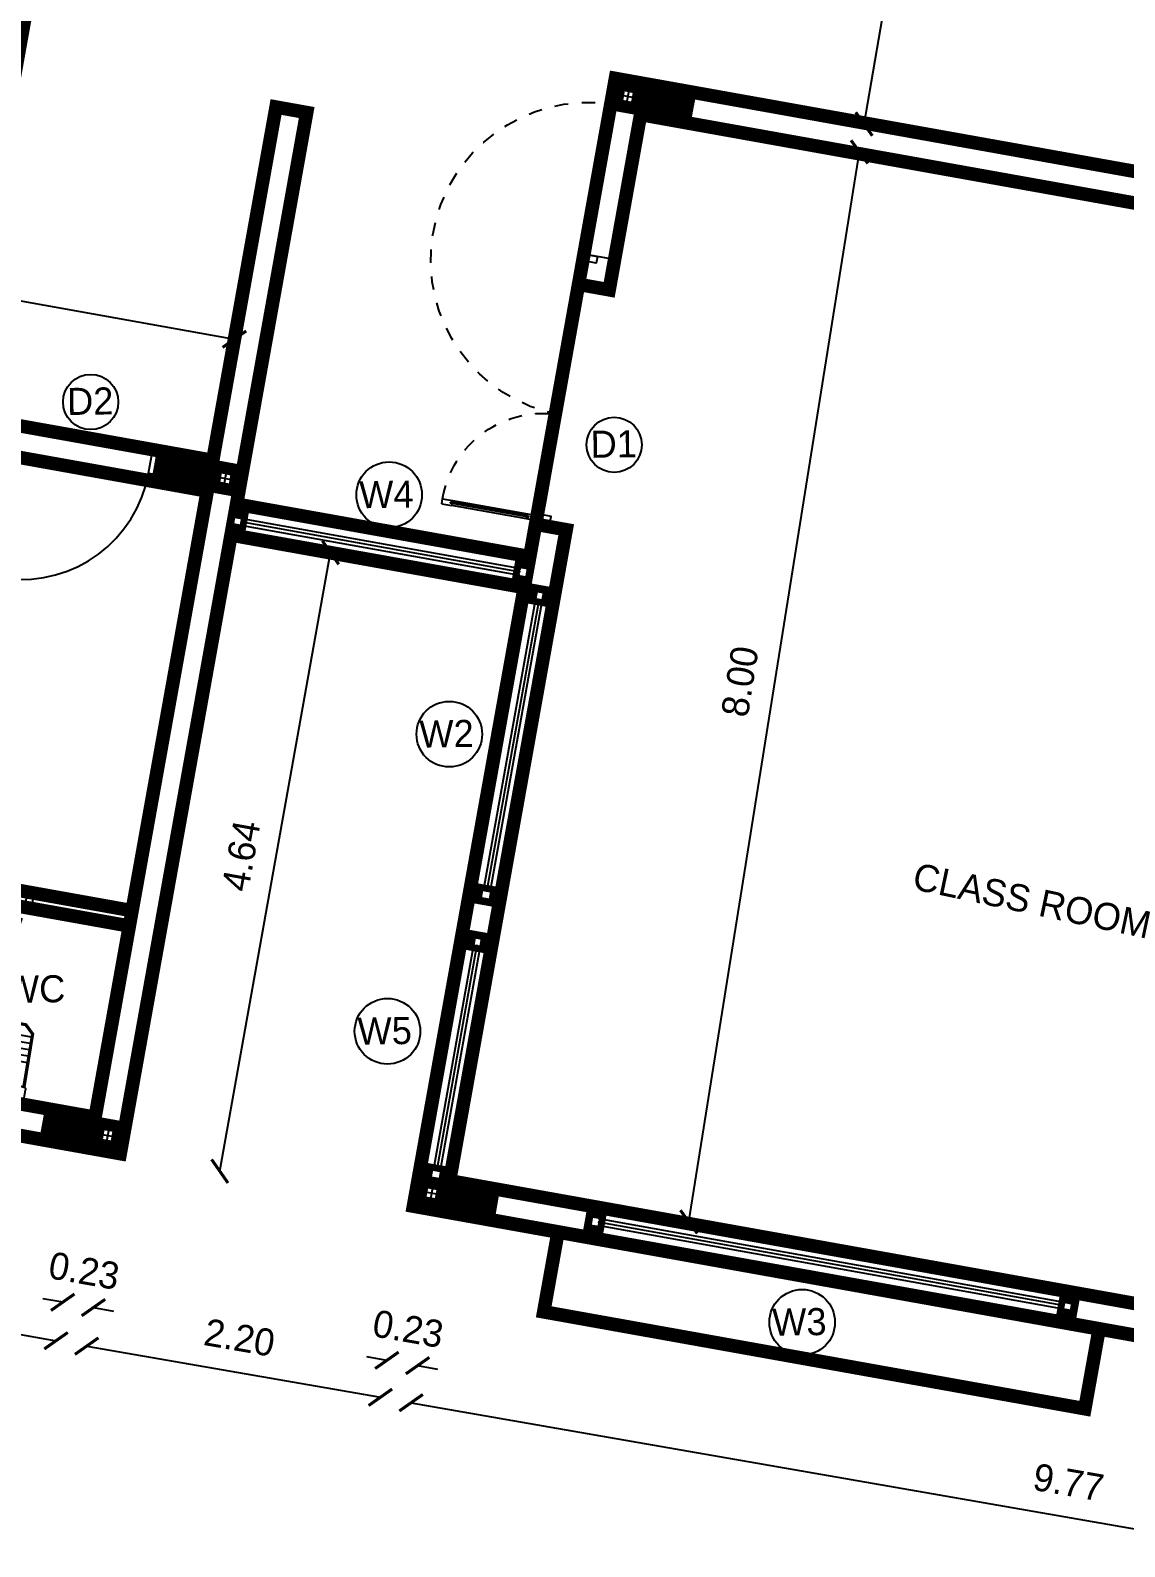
# Model space of a CAD drawing. Header units: metres. Extents: x 6101839 to 6102590, y -6659932 to -6659648.
# Drawn here: x 6102206.79 to 6102214.87, y -6659681.84 to -6659670.64 of the extents above; entities that cross this region are included whole.
import ezdxf

# ---------------------------------------------------------------- set-up
doc = ezdxf.new("R2010")
doc.units = ezdxf.units.M
doc.header["$LTSCALE"] = 500
doc.header["$MEASUREMENT"] = 0
doc.linetypes.add('DASHED2', pattern=[0.375, 0.25, -0.125])
doc.linetypes.add('HIDDEN', pattern=[0.375, 0.25, -0.125])
doc.layers.get('0').update_dxf_attribs({"linetype": 'CONTINUOUS'})
doc.layers.get('Defpoints').update_dxf_attribs({"linetype": 'CONTINUOUS'})
for name, color, linetype in [('above', 250, 'DASHED2'), ('Bldg', 44, 'CONTINUOUS'), ('BLK_1_FLR_1_BLT_UP_AREA', 26, 'CONTINUOUS'), ('BLK_1_FLR_1_CARPET_AREA', 25, 'CONTINUOUS'), ('BLK_1_FLR_1_CHAJJA', 6, 'CONTINUOUS'), ('BLK_1_FLR_1_URINAL', 235, 'CONTINUOUS'), ('BLK_1_FLR_1_WATER_CLOSET', 213, 'CONTINUOUS'), ('BLK_1_LVL_1_BLDG_FOOT_PRINT', 1, 'CONTINUOUS'), ('COL', 2, 'CONTINUOUS'), ('DOORTEXT', 13, 'CONTINUOUS'), ('ED', 30, 'CONTINUOUS'), ('FURN', 156, 'CONTINUOUS'), ('FURN1', 252, 'CONTINUOUS'), ('FURNITURE', 252, 'CONTINUOUS'), ('FURNITURES', 252, 'CONTINUOUS'), ('HATCH', 15, 'CONTINUOUS'), ('norms', 4, 'CONTINUOUS'), ('TEXT', 4, 'CONTINUOUS'), ('TOILET', 8, 'CONTINUOUS'), ('W-SCH', 205, 'CONTINUOUS'), ('wall', 125, 'CONTINUOUS'), ('WALL TILE', 251, 'CONTINUOUS'), ('wall1', 125, 'CONTINUOUS'), ('WINDOWS', 252, 'CONTINUOUS')]:
    doc.layers.add(name, color=color, linetype=linetype)
doc.styles.add('RM', font='GOTHIC.TTF')
doc.styles.add('S2', font='GOTHIC.TTF')
doc.styles.add('USA TEXT', font='GOTHIC.TTF')
doc.dimstyles.new('1-100-ED', dxfattribs={"dimtxt": 0.2, "dimasz": 0.15, "dimexe": 0.18, "dimexo": 0.0625, "dimgap": 0.15, "dimtad": 1, "dimzin": 0, "dimdsep": 46, "dimtxsty": 'USA TEXT', "dimblk": 'ARCHTICK', "dimcen": 0.1, "dimse1": 1, "dimse2": 1, "dimclrd": 256, "dimclrt": 256, "dimadec": 0, "dimazin": 0, "dimtfac": 1, "dimtofl": 0, "dimtmove": 0, "dimatfit": 3, "dimldrblk": 'ARCHTICK', "dimfxl": 0.18, "dimtolj": 1, "dimtzin": 0, "dimarcsym": 0})

# ---------------------------------------------------------------- blocks, each defined once
blk = doc.blocks.new('NEWCOL')
at = {"layer": 'HATCH'}
h = blk.add_hatch(dxfattribs=at)
h.set_pattern_fill('ANSI31', color=256, scale=3, angle=270, style=0)
h.set_pattern_definition([(315, (-629970.926, -258732.088), (6.73519209, 6.73519209), [])])
h.paths.add_polyline_path([(0, 115), (-115, 115), (-115, 0), (-37.5, 0), (-37.5, 37.5), (0, 37.5)])
h.paths.add_polyline_path([(115, 115), (0, 115), (0, 37.5), (37.5, 37.5), (37.5, 0), (115, 0)])
h.paths.add_polyline_path([(115, 0), (37.5, 0), (37.5, -37.5), (0, -37.5), (0, -485), (115, -485)])
h.paths.add_polyline_path([(0, -37.5), (-37.5, -37.5), (-37.5, 0), (-115, 0), (-115, -485), (0, -485)])
at = {"layer": 'COL'}
for p, q in [((0, -485), (0, 115)), ((-115, 0), (115, 0))]:
    blk.add_line(p, q, dxfattribs=at)
for points in [[(-115, -485), (115, -485), (115, 115), (-115, 115)], [(-37.5, -37.5), (37.5, -37.5), (37.5, 37.5), (-37.5, 37.5)]]:
    blk.add_lwpolyline(points, close=True, dxfattribs=at)
blk = doc.blocks.new('PIO-DOOR 750')
at = {"layer": 'FURN1'}
for p, q in [((-110, -50), (-110, 0)), ((0, -50), (-110, -50)), ((0, -50), (0, 0)), ((0, -663), (0, -750)), ((649, -663), (0, -663)), ((649, -663), (649, -700)), ((-110, -700), (-110, -750)), ((0, -700), (-110, -700)), ((649, -700), (0, -700))]:
    blk.add_line(p, q, dxfattribs=at)
at = {"layer": 'FURN1', "linetype": 'HIDDEN', "ltscale": 0.5}
blk.add_arc((0, -700), 650, 3.3033, 90.0041, dxfattribs=at)
blk = doc.blocks.new('_ArchTick')
at = {"color": 0, "linetype": 'ByBlock', "const_width": 0.15}
blk.add_lwpolyline([(-0.5, -0.5), (0.5, 0.5)], dxfattribs=at)
blk = doc.blocks.new('*D935')
at = {"layer": 'Defpoints', "color": 0, "transparency": 16777216}
for p in [(6102205.813, -6659678.39), (6102207.271, -6659678.67), (6102206.983, -6659680.32)]:
    blk.add_point(p, dxfattribs=at)
at = {"layer": 'ED', "lineweight": -2, "transparency": 16777216}
blk.add_line((6102205.52, -6659680.065), (6102206.983, -6659680.32), dxfattribs=at)
at = {"layer": 'ED', "lineweight": -2, "transparency": 16777216, "xscale": 0.15, "yscale": 0.15, "zscale": 0.15}
for p, rotation in [((6102205.52, -6659680.065), 170.0945493712898), ((6102206.983, -6659680.32), 350.0945493712898)]:
    blk.add_blockref('_ArchTick', p, dxfattribs=dict(at, rotation=rotation))
at = {"layer": 'ED', "transparency": 16777216, "insert": (6102206.295, -6659679.941), "char_height": 0.2, "attachment_point": 5, "rotation": 350.0945, "style": 'USA TEXT'}
blk.add_mtext('\\A1;1.48', dxfattribs=at)
blk = doc.blocks.new('*D936')
at = {"layer": 'Defpoints', "color": 0, "transparency": 16777216}
for p in [(6102207.271, -6659678.67), (6102207.498, -6659678.71), (6102207.259, -6659680.075)]:
    blk.add_point(p, dxfattribs=at)
at = {"layer": 'ED', "lineweight": -2, "transparency": 16777216}
for p, q in [((6102207.032, -6659680.036), (6102206.885, -6659680.01)), ((6102207.259, -6659680.075), (6102207.407, -6659680.101))]:
    blk.add_line(p, q, dxfattribs=at)
at = {"layer": 'ED', "lineweight": -2, "transparency": 16777216, "xscale": 0.15, "yscale": 0.15, "zscale": 0.15}
for p, rotation in [((6102207.032, -6659680.036), 350.0945493712898), ((6102207.259, -6659680.075), 170.0945493712898)]:
    blk.add_blockref('_ArchTick', p, dxfattribs=dict(at, rotation=rotation))
at = {"layer": 'ED', "transparency": 16777216, "insert": (6102207.19, -6659679.804), "char_height": 0.2, "attachment_point": 5, "rotation": 350.0945, "style": 'USA TEXT'}
blk.add_mtext('\\A1;0.23', dxfattribs=at)
blk = doc.blocks.new('*D937')
at = {"layer": 'Defpoints', "color": 0, "transparency": 16777216}
for p in [(6102207.498, -6659678.71), (6102209.738, -6659678.679), (6102209.378, -6659680.738)]:
    blk.add_point(p, dxfattribs=at)
at = {"layer": 'ED', "lineweight": -2, "transparency": 16777216}
blk.add_line((6102207.209, -6659680.36), (6102209.378, -6659680.738), dxfattribs=at)
at = {"layer": 'ED', "lineweight": -2, "transparency": 16777216, "xscale": 0.15, "yscale": 0.15, "zscale": 0.15}
for p, rotation in [((6102207.209, -6659680.36), 170.0945493712898), ((6102209.378, -6659680.738), 350.0945493712898)]:
    blk.add_blockref('_ArchTick', p, dxfattribs=dict(at, rotation=rotation))
at = {"layer": 'ED', "transparency": 16777216, "insert": (6102208.338, -6659680.298), "char_height": 0.2, "attachment_point": 5, "rotation": 350.0945, "style": 'USA TEXT'}
blk.add_mtext('\\A1;2.20', dxfattribs=at)
blk = doc.blocks.new('*D938')
at = {"layer": 'Defpoints', "color": 0, "transparency": 16777216}
for p in [(6102209.738, -6659678.679), (6102209.969, -6659678.695), (6102209.653, -6659680.504)]:
    blk.add_point(p, dxfattribs=at)
at = {"layer": 'ED', "lineweight": -2, "transparency": 16777216}
for p, q in [((6102209.426, -6659680.465), (6102209.278, -6659680.439)), ((6102209.653, -6659680.504), (6102209.8, -6659680.53))]:
    blk.add_line(p, q, dxfattribs=at)
at = {"layer": 'ED', "lineweight": -2, "transparency": 16777216, "xscale": 0.15, "yscale": 0.15, "zscale": 0.15}
for p, rotation in [((6102209.426, -6659680.465), 350.0945493712898), ((6102209.653, -6659680.504), 170.0945493712898)]:
    blk.add_blockref('_ArchTick', p, dxfattribs=dict(at, rotation=rotation))
at = {"layer": 'ED', "transparency": 16777216, "insert": (6102209.583, -6659680.233), "char_height": 0.2, "attachment_point": 5, "rotation": 350.0945, "style": 'USA TEXT'}
blk.add_mtext('\\A1;0.23', dxfattribs=at)
blk = doc.blocks.new('*D939')
at = {"layer": 'Defpoints', "color": 0, "transparency": 16777216}
for p in [(6102209.969, -6659678.695), (6102219.506, -6659680.861), (6102219.227, -6659682.458)]:
    blk.add_point(p, dxfattribs=at)
at = {"layer": 'ED', "lineweight": -2, "transparency": 16777216}
blk.add_line((6102209.605, -6659680.778), (6102219.227, -6659682.458), dxfattribs=at)
at = {"layer": 'ED', "lineweight": -2, "transparency": 16777216, "xscale": 0.15, "yscale": 0.15, "zscale": 0.15}
for p, rotation in [((6102209.605, -6659680.778), 170.0945493712898), ((6102219.227, -6659682.458), 350.0945493712898)]:
    blk.add_blockref('_ArchTick', p, dxfattribs=dict(at, rotation=rotation))
at = {"layer": 'ED', "transparency": 16777216, "insert": (6102214.46, -6659681.367), "char_height": 0.2, "attachment_point": 5, "rotation": 350.0945, "style": 'USA TEXT'}
blk.add_mtext('\\A1;9.77', dxfattribs=at)
blk = doc.blocks.new('*D962')
at = {"layer": 'Defpoints', "color": 0, "transparency": 16777216}
for p in [(6102212.22, -6659671.429), (6102212.916, -6659671.54), (6102210.959, -6659679.33)]:
    blk.add_point(p, dxfattribs=at)
at = {"layer": 'ED', "lineweight": -2, "transparency": 16777216}
blk.add_line((6102211.656, -6659679.442), (6102212.916, -6659671.54), dxfattribs=at)
at = {"layer": 'ED', "lineweight": -2, "transparency": 16777216, "xscale": 0.15, "yscale": 0.15, "zscale": 0.15}
for p, rotation in [((6102212.916, -6659671.54), 80.93424619948355), ((6102211.656, -6659679.442), 260.9342461994835)]:
    blk.add_blockref('_ArchTick', p, dxfattribs=dict(at, rotation=rotation))
at = {"layer": 'ED', "transparency": 16777216, "insert": (6102212.034, -6659675.451), "char_height": 0.2, "attachment_point": 5, "rotation": 80.9342, "style": 'USA TEXT'}
blk.add_mtext('\\A1;8.00', dxfattribs=at)
blk = doc.blocks.new('WC')
at = {"layer": 'FURN'}
for p, q in [((-202, 17), (-202, 96)), ((-185, 0), (185, 0)), ((202, 17), (202, 96))]:
    blk.add_line(p, q, dxfattribs=at)
for centre, major_axis, start_param, end_param in [((-185, 96), (17.2, 1.6), 1.633768, 3.046673), ((0, -1066), (1193, 0), 1.412905, 1.728687), ((187, 99), (42.2, 0.3), 0.348549, 2.672025), ((196, 94), (36.7, -0.3), 0.590762, 2.508204), ((185, 96), (17.2, -1.6), 0.09492, 1.507825), ((-185, 17), (17.1, 2.3), 3.009476, 4.580273), ((185, 17), (17.1, -2.3), -1.43868, 0.132116)]:
    blk.add_ellipse(centre, major_axis=major_axis, ratio=1, start_param=start_param, end_param=end_param, dxfattribs=at)
at = {"layer": 'TOILET'}
for p, q in [((-128, 576), (-190, 514)), ((-124, 566), (-180, 510)), ((128, 576), (-128, 576)), ((124, 566), (-124, 566)), ((180, 510), (124, 566)), ((190, 514), (128, 576)), ((-190, 514), (-190, 115)), ((-180, 510), (-180, 119)), ((-55, 489), (-180, 489)), ((55, 489), (180, 489)), ((180, 141), (180, 510)), ((190, 141), (190, 514)), ((-59, 441), (-180, 441)), ((-60, 393), (-180, 393)), ((-69, 345), (-180, 345)), ((59, 441), (180, 441)), ((60, 393), (180, 393)), ((69, 345), (180, 345)), ((-86, 297), (-180, 297)), ((86, 297), (180, 297)), ((-190, 115), (-188, 113)), ((-180, 119), (-176, 114)), ((176, 114), (180, 119)), ((180, 119), (180, 127)), ((188, 113), (190, 115)), ((190, 115), (190, 130))]:
    blk.add_line(p, q, dxfattribs=at)
for centre, radius, start, end in [((-392, 429), 333, 335.8715, 5.7927), ((0, 463), 61.1, 352.8627, 180.2214), ((347, 420), 288, 173.0841, 206.1539), ((0, 250), 98.1, 153.8461, 26.1539)]:
    blk.add_arc(centre, radius, start, end, dxfattribs=at)
at = {"layer": 'WALL TILE', "ltscale": 0.5}
blk.add_arc((0, 98), 119, 49.7236, 130.2764, dxfattribs=at)
blk = doc.blocks.new('*D979')
at = {"layer": 'Defpoints', "color": 0, "transparency": 16777216}
for p in [(6102213.11, -6659668.926), (6102213.359, -6659668.969), (6102212.7, -6659671.291)]:
    blk.add_point(p, dxfattribs=at)
at = {"layer": 'ED', "lineweight": -2, "transparency": 16777216}
blk.add_line((6102212.95, -6659671.334), (6102213.359, -6659668.969), dxfattribs=at)
at = {"layer": 'ED', "lineweight": -2, "transparency": 16777216, "xscale": 0.15, "yscale": 0.15, "zscale": 0.15}
for p, rotation in [((6102213.359, -6659668.969), 80.1672801441843), ((6102212.95, -6659671.334), 260.1672801441843)]:
    blk.add_blockref('_ArchTick', p, dxfattribs=dict(at, rotation=rotation))
at = {"layer": 'ED', "transparency": 16777216, "insert": (6102212.903, -6659670.108), "char_height": 0.2, "attachment_point": 5, "rotation": 80.1673, "style": 'USA TEXT'}
blk.add_mtext('\\A1;2.40', dxfattribs=at)
blk = doc.blocks.new('*D980')
at = {"layer": 'Defpoints', "color": 0, "transparency": 16777216}
for p in [(6102201.668, -6659672.659), (6102208.3, -6659672.923), (6102208.14, -6659673.818)]:
    blk.add_point(p, dxfattribs=at)
at = {"layer": 'ED', "lineweight": -2, "transparency": 16777216}
blk.add_line((6102201.829, -6659671.763), (6102208.3, -6659672.923), dxfattribs=at)
at = {"layer": 'ED', "lineweight": -2, "transparency": 16777216, "xscale": 0.15, "yscale": 0.15, "zscale": 0.15}
for p, rotation in [((6102201.829, -6659671.763), 169.8449355370676), ((6102208.3, -6659672.923), 349.8449355370676)]:
    blk.add_blockref('_ArchTick', p, dxfattribs=dict(at, rotation=rotation))
at = {"layer": 'ED', "transparency": 16777216, "insert": (6102205.109, -6659672.092), "char_height": 0.2, "attachment_point": 5, "rotation": 349.8449, "style": 'USA TEXT'}
blk.add_mtext('\\A1;6.57', dxfattribs=at)
blk = doc.blocks.new('*D981')
at = {"layer": 'Defpoints', "color": 0, "transparency": 16777216}
for p in [(6102208.275, -6659674.368), (6102209.01, -6659674.499), (6102207.457, -6659678.937)]:
    blk.add_point(p, dxfattribs=at)
at = {"layer": 'ED', "lineweight": -2, "transparency": 16777216}
blk.add_line((6102208.192, -6659679.068), (6102209.01, -6659674.499), dxfattribs=at)
at = {"layer": 'ED', "lineweight": -2, "transparency": 16777216, "xscale": 0.15, "yscale": 0.15, "zscale": 0.15}
for p, rotation in [((6102209.01, -6659674.499), 79.84351549975446), ((6102208.192, -6659679.068), 259.8435154997545)]:
    blk.add_blockref('_ArchTick', p, dxfattribs=dict(at, rotation=rotation))
at = {"layer": 'ED', "transparency": 16777216, "insert": (6102208.35, -6659676.739), "char_height": 0.2, "attachment_point": 5, "rotation": 79.8435, "style": 'USA TEXT'}
blk.add_mtext('\\A1;4.64', dxfattribs=at)
blk = doc.blocks.new('A$C62665808')
at = {"layer": 'FURNITURES', "color": 233}
for p, q in [((512, 100), (437, 100)), ((450, 62), (512, 62)), ((500, 78), (500, 84)), ((512, 84), (500, 84)), ((512, 78), (500, 78)), ((512, 84), (512, 100)), ((512, 62), (512, 78)), ((2288, 84), (2288, 100)), ((2288, 100), (2363, 100)), ((2288, 84), (2300, 84)), ((2288, 62), (2288, 78)), ((2288, 78), (2300, 78)), ((2350, 62), (2288, 62)), ((2300, 78), (2300, 84))]:
    blk.add_line(p, q, dxfattribs=at)
at = {"layer": 'FURNITURES', "color": 250}
for p, q in [((512, 100), (2288, 100)), ((512, 84), (2300, 84)), ((512, 78), (2300, 78)), ((512, 62), (2288, 62))]:
    blk.add_line(p, q, dxfattribs=at)
at = {"layer": 'FURNITURES', "color": 250, "linetype": 'HIDDEN', "ltscale": 0.5}
for centre, radius, start, end in [((437, 62), 1163, 359.9985, 178.1522), ((2350, 62), 750, 89.1025, 179.9987)]:
    blk.add_arc(centre, radius, start, end, dxfattribs=at)
at = {"layer": 'wall', "color": 7}
for p, q in [((2362, 812), (2362, 737)), ((2399, 812), (2362, 812)), ((2399, 812), (2399, 737)), ((2377, 737), (2362, 737)), ((2362, 737), (2363, 175)), ((2378, 175), (2377, 750)), ((2384, 750), (2377, 750)), ((2377, 737), (2377, 750)), ((2384, 175), (2384, 750)), ((2384, 737), (2384, 750)), ((2399, 737), (2384, 737)), ((2400, 175), (2399, 737)), ((-725, 137), (-650, 137)), ((-725, 137), (-725, 100)), ((363, 122), (-662, 122)), ((-662, 122), (-662, 116)), ((-650, 122), (-662, 122)), ((363, 116), (-662, 116)), ((-650, 116), (-662, 116)), ((-650, 137), (-650, 122)), ((363, 137), (-650, 137)), ((-650, 116), (-650, 100)), ((437, 137), (363, 137)), ((363, 137), (363, 122)), ((363, 122), (375, 122)), ((363, 116), (363, 100)), ((363, 116), (375, 116)), ((375, 122), (375, 116)), ((437, 137), (437, 100)), ((2378, 175), (2363, 175)), ((2363, 175), (2363, 100)), ((2378, 175), (2378, 162)), ((2384, 162), (2378, 162)), ((2400, 175), (2384, 175)), ((2384, 175), (2384, 162)), ((2400, 100), (2400, 175)), ((-725, 100), (-650, 100)), ((-650, 100), (363, 100)), ((363, 100), (437, 100)), ((437, 62), (437, 100)), ((437, 62), (450, 62)), ((2363, 62), (2350, 62)), ((2363, 62), (2363, 100)), ((2400, 100), (2363, 100))]:
    blk.add_line(p, q, dxfattribs=at)
for points in [[(437, 100), (400, 100), (400, 0), (450, 0), (450, 62)], [(2363, 100), (2400, 100), (2400, 0), (2350, 0), (2350, 62)]]:
    blk.add_lwpolyline(points, dxfattribs=at)

msp = doc.modelspace()

# ---------------------------------------------------------------- linework, layer by layer
at = {"layer": 'above', "const_width": 0.1}
msp.add_lwpolyline([(6102210.69027, -6659679.5159), (6102210.58448, -6659680.10651), (6102214.58089, -6659680.82234), (6102214.68665, -6659680.23183)], dxfattribs=at)
at = {"layer": 'Bldg', "linetype": 'ByBlock'}
for p, q in [((6102206.80063, -6659677.12768), (6102206.82091, -6659677.01449)), ((6102206.82091, -6659677.01449), (6102207.54439, -6659677.14408)), ((6102206.80063, -6659677.12768), (6102207.52412, -6659677.25727))]:
    msp.add_line(p, q, dxfattribs=at)
at = {"layer": 'BLK_1_FLR_1_BLT_UP_AREA', "color": 26, "linetype": 'Continuous', "const_width": 0.1}
msp.add_lwpolyline([(6102229.53534, -6659682.89137), (6102209.62227, -6659679.32457), (6102210.44075, -6659674.75541), (6102208.27547, -6659674.36771), (6102208.27536, -6659674.36769), (6102207.45696, -6659678.93672), (6102198.36664, -6659677.30847), (6102199.2762, -6659672.23051), (6102201.44173, -6659672.6184), (6102201.86862, -6659670.23511), (6102200.39212, -6659669.97064), (6102201.1257, -6659665.87583), (6102202.60212, -6659666.14005), (6102203.02898, -6659663.75698), (6102201.55248, -6659663.49251), (6102202.62073, -6659657.52859)], dxfattribs=at)
at = {"layer": 'BLK_1_FLR_1_CARPET_AREA', "color": 15, "const_width": 0.1}
msp.add_lwpolyline([(6102217.24626, -6659672.09553), (6102211.11387, -6659670.9971), (6102210.48157, -6659674.52906), (6102208.31601, -6659674.14131), (6102208.83395, -6659671.24907), (6102208.60756, -6659671.20852), (6102208.14011, -6659673.81821), (6102201.66812, -6659672.65895), (6102202.09501, -6659670.27566), (6102206.65595, -6659671.09261), (6102206.6965, -6659670.86621), (6102200.65907, -6659669.78479), (6102201.31142, -6659666.14276), (6102207.34886, -6659667.22418), (6102207.38942, -6659666.99778), (6102202.82848, -6659666.18083), (6102203.25537, -6659663.79754), (6102209.72736, -6659664.95679), (6102209.25992, -6659667.56648), (6102209.48631, -6659667.60704), (6102210.00665, -6659664.70205), (6102212.17211, -6659665.08978), (6102211.53714, -6659668.63472), (6102217.66941, -6659669.73313)], dxfattribs=at)
msp.add_lwpolyline([(6102209.88921, -6659679.13873), (6102219.50616, -6659680.86131), (6102220.52348, -6659675.1817), (6102216.58615, -6659674.47645), (6102216.6267, -6659674.25005), (6102216.85308, -6659674.2906), (6102217.20571, -6659672.32193), (6102211.29972, -6659671.26405), (6102211.06787, -6659672.55845), (6102210.84161, -6659672.51794), (6102210.52425, -6659674.28973), (6102210.75042, -6659674.33024)], close=True, dxfattribs=at)
at = {"layer": 'BLK_1_FLR_1_CHAJJA', "linetype": 'Continuous', "const_width": 0.1}
msp.add_lwpolyline([(6102210.58438, -6659680.10694), (6102214.58079, -6659680.82268), (6102214.68654, -6659680.2322), (6102210.69013, -6659679.51645)], close=True, dxfattribs=at)
at = {"layer": 'BLK_1_FLR_1_URINAL', "ltscale": 400, "const_width": 0.1}
msp.add_lwpolyline([(6102199.46204, -6659672.49746), (6102208.09956, -6659674.04461), (6102207.54439, -6659677.14408), (6102198.90687, -6659675.59693)], close=True, dxfattribs=at)
at = {"layer": 'BLK_1_FLR_1_WATER_CLOSET', "const_width": 0.1}
msp.add_lwpolyline([(6102205.80937, -6659678.40795), (6102207.27111, -6659678.66977), (6102207.52412, -6659677.25725), (6102206.06238, -6659676.99543)], close=True, dxfattribs=at)
at = {"layer": 'BLK_1_LVL_1_BLDG_FOOT_PRINT', "ltscale": 400, "const_width": 0.1}
msp.add_lwpolyline([(6102229.53534, -6659682.89327), (6102209.62227, -6659679.32646), (6102210.44075, -6659674.7573), (6102208.27547, -6659674.36961), (6102208.27536, -6659674.36958), (6102207.45696, -6659678.93861), (6102198.36664, -6659677.31037), (6102199.2762, -6659672.23241), (6102201.44173, -6659672.62029), (6102201.86862, -6659670.237), (6102200.39212, -6659669.97253), (6102201.1257, -6659665.87772), (6102202.60212, -6659666.14194), (6102203.02898, -6659663.75888), (6102201.55248, -6659663.49441), (6102202.62073, -6659657.53048), (6102211.02201, -6659659.03531), (6102210.04756, -6659664.4776), (6102212.21256, -6659664.86643), (6102213.18731, -6659659.42322), (6102233.10056, -6659662.99)], dxfattribs=at)
at = {"layer": 'FURN1', "linetype": 'ByBlock'}
for p, q in [((6102206.75712, -6659673.57052), (6102207.69717, -6659673.73887)), ((6102207.66615, -6659673.91211), (6102207.69717, -6659673.73887)), ((6102207.69717, -6659673.73887), (6102207.77592, -6659673.75297)), ((6102207.66615, -6659673.91211), (6102207.74489, -6659673.92622)), ((6102210.95722, -6659679.33006), (6102214.50083, -6659679.96471)), ((6102214.46028, -6659680.19111), (6102210.91666, -6659679.55646))]:
    msp.add_line(p, q, dxfattribs=at)
at = {"layer": 'FURN1', "const_width": 0.1}
for points in [[(6102208.2989, -6659674.23686), (6102208.34812, -6659674.24567), (6102208.33931, -6659674.29489), (6102208.29009, -6659674.28607)], [(6102208.29952, -6659674.23697), (6102208.34874, -6659674.24578), (6102208.33992, -6659674.295), (6102208.29071, -6659674.28619)], [(6102210.46357, -6659674.62444), (6102210.41435, -6659674.61563), (6102210.40554, -6659674.66485), (6102210.45475, -6659674.67366)], [(6102210.46418, -6659674.62455), (6102210.41496, -6659674.61574), (6102210.40615, -6659674.66496), (6102210.45537, -6659674.67377)], [(6102210.53404, -6659674.78608), (6102210.52522, -6659674.8353), (6102210.57444, -6659674.84411), (6102210.58326, -6659674.7949)], [(6102210.53415, -6659674.78546), (6102210.52533, -6659674.83468), (6102210.57455, -6659674.8435), (6102210.58336, -6659674.79428)], [(6102210.12842, -6659677.04978), (6102210.13724, -6659677.00057), (6102210.18645, -6659677.00939), (6102210.17763, -6659677.0586)], [(6102210.12853, -6659677.04917), (6102210.13735, -6659676.99995), (6102210.18656, -6659677.00877), (6102210.17775, -6659677.05799)], [(6102210.07576, -6659677.34373), (6102210.06694, -6659677.39294), (6102210.11616, -6659677.40176), (6102210.12498, -6659677.35255)], [(6102210.07587, -6659677.34311), (6102210.06705, -6659677.39233), (6102210.11627, -6659677.40115), (6102210.12508, -6659677.35193)], [(6102209.7583, -6659679.11527), (6102209.76711, -6659679.06605), (6102209.81633, -6659679.07487), (6102209.80751, -6659679.12408)], [(6102209.75841, -6659679.11465), (6102209.76723, -6659679.06543), (6102209.81644, -6659679.07425), (6102209.80762, -6659679.12347)], [(6102210.93369, -6659679.46139), (6102210.98291, -6659679.47021), (6102210.99172, -6659679.42099), (6102210.9425, -6659679.41218)], [(6102210.9343, -6659679.4615), (6102210.98352, -6659679.47032), (6102210.99234, -6659679.4211), (6102210.94312, -6659679.41228)], [(6102214.47669, -6659680.09593), (6102214.42748, -6659680.08711), (6102214.43629, -6659680.0379), (6102214.48551, -6659680.04671)], [(6102214.47731, -6659680.09604), (6102214.42809, -6659680.08722), (6102214.4369, -6659680.03801), (6102214.48612, -6659680.04682)]]:
    msp.add_lwpolyline(points, close=True, dxfattribs=at)
at = {"layer": 'FURN1', "linetype": 'HIDDEN', "ltscale": 0.5}
msp.add_arc((6102206.7261, -6659673.74376), 0.955, 263.447045, 349.84675, dxfattribs=at)
at = {"layer": 'FURNITURE', "linetype": 'ByBlock', "ltscale": 0.2}
for p, q in [((6102208.29952, -6659674.23697), (6102210.41496, -6659674.61574)), ((6102208.29071, -6659674.28619), (6102210.40554, -6659674.66485)), ((6102210.53404, -6659674.78608), (6102210.13724, -6659677.00057)), ((6102210.58326, -6659674.7949), (6102210.18657, -6659677.00877)), ((6102210.07576, -6659677.34373), (6102209.76711, -6659679.06605)), ((6102210.12498, -6659677.35255), (6102209.81645, -6659679.07425)), ((6102214.47669, -6659680.09593), (6102210.98291, -6659679.47021)), ((6102214.48551, -6659680.04671), (6102210.99234, -6659679.42109))]:
    msp.add_line(p, q, dxfattribs=at)
at = {"layer": 'FURNITURE', "color": 4, "linetype": 'ByBlock', "ltscale": 0.2}
for p, q in [((6102208.34433, -6659674.27039), (6102210.41056, -6659674.64035)), ((6102210.54983, -6659674.8397), (6102210.16185, -6659677.00498)), ((6102210.09155, -6659677.39735), (6102209.79173, -6659679.07046)), ((6102214.43188, -6659680.0625), (6102210.98731, -6659679.44559))]:
    msp.add_line(p, q, dxfattribs=at)
at = {"layer": 'norms', "const_width": 0.1}
for points in [[(6102201.31143, -6659666.14273), (6102207.34886, -6659667.22418), (6102206.6965, -6659670.86621), (6102200.65907, -6659669.78479)], [(6102198.6338, -6659677.12267), (6102207.2711, -6659678.66977), (6102208.09956, -6659674.04461), (6102207.73536, -6659673.97937), (6102207.77592, -6659673.75298), (6102206.67837, -6659673.55642), (6102206.63782, -6659673.78278), (6102199.46203, -6659672.49746)]]:
    msp.add_lwpolyline(points, close=True, dxfattribs=at)
at = {"layer": 'W-SCH'}
for centre, radius in [((6102207.23842, -6659673.38681), 0.20375), ((6102211.10489, -6659673.70338), 0.20375), ((6102209.44296, -6659674.07252), 0.24242), ((6102209.88728, -6659675.84031), 0.24242), ((6102209.43061, -6659678.03482), 0.24242), ((6102212.49301, -6659680.18421), 0.24242)]:
    msp.add_circle(centre, radius, dxfattribs=at)
at = {"layer": 'wall1', "linetype": 'ByBlock'}
for p, q in [((6102211.11388, -6659670.9971), (6102210.8815, -6659672.29443)), ((6102217.24627, -6659672.09553), (6102211.11388, -6659670.9971)), ((6102208.14012, -6659673.81821), (6102208.60756, -6659671.20852)), ((6102208.60756, -6659671.20852), (6102208.83396, -6659671.24907)), ((6102207.45696, -6659678.93672), (6102208.83396, -6659671.24907)), ((6102211.29972, -6659671.26405), (6102211.1079, -6659672.33498)), ((6102217.20571, -6659672.32192), (6102211.29972, -6659671.26405)), ((6102211.1079, -6659672.33498), (6102210.8815, -6659672.29443)), ((6102207.77591, -6659673.75297), (6102208.14012, -6659673.81821)), ((6102207.73536, -6659673.97937), (6102208.09957, -6659674.0446)), ((6102207.27111, -6659678.66977), (6102208.09957, -6659674.0446)), ((6102208.31601, -6659674.14131), (6102208.27546, -6659674.36778)), ((6102210.52878, -6659674.26308), (6102210.43859, -6659674.76834)), ((6102210.52878, -6659674.26308), (6102210.75518, -6659674.30363)), ((6102210.75518, -6659674.30363), (6102210.66499, -6659674.80891)), ((6102210.48128, -6659674.52908), (6102210.44074, -6659674.75548)), ((6102210.43859, -6659674.76834), (6102210.66499, -6659674.80891)), ((6102210.44074, -6659674.75548), (6102210.44077, -6659674.75548)), ((6102209.98033, -6659677.32599), (6102210.03287, -6659677.03266)), ((6102210.03287, -6659677.03266), (6102210.25926, -6659677.07323)), ((6102210.20672, -6659677.36656), (6102210.25926, -6659677.07323)), ((6102209.98033, -6659677.32599), (6102210.20679, -6659677.36657)), ((6102205.99148, -6659678.44054), (6102207.27112, -6659678.66975)), ((6102205.95093, -6659678.66694), (6102207.45696, -6659678.93672)), ((6102209.71572, -6659678.80286), (6102209.62228, -6659679.32454)), ((6102209.94211, -6659678.84342), (6102209.88922, -6659679.13872)), ((6102209.66282, -6659679.09816), (6102209.88922, -6659679.13872)), ((6102210.95723, -6659679.33006), (6102209.66284, -6659679.09814)), ((6102210.91666, -6659679.55646), (6102209.62228, -6659679.32454)), ((6102210.91668, -6659679.55638), (6102210.95723, -6659679.33006)), ((6102214.46028, -6659680.19111), (6102214.50083, -6659679.96471)), ((6102214.50083, -6659679.96471), (6102215.43596, -6659680.13221)), ((6102214.46028, -6659680.19111), (6102215.39541, -6659680.35861))]:
    msp.add_line(p, q, dxfattribs=at)
at = {"layer": 'WINDOWS', "linetype": 'ByBlock'}
for p, q in [((6102208.31601, -6659674.14131), (6102210.48129, -6659674.52901)), ((6102208.27547, -6659674.36771), (6102210.44075, -6659674.75541)), ((6102210.43859, -6659674.76834), (6102210.03287, -6659677.03266)), ((6102210.66499, -6659674.80891), (6102210.25926, -6659677.07323)), ((6102209.98033, -6659677.32599), (6102209.66276, -6659679.09815)), ((6102210.20672, -6659677.36656), (6102209.88915, -6659679.13871))]:
    msp.add_line(p, q, dxfattribs=at)

# ---------------------------------------------------------------- block references
at = {"layer": 'COL', "yscale": 0.001, "zscale": 0.001}
for p, xscale, rotation in [((6102211.20671, -6659671.13109), 0.001, 79.84493551747185), ((6102208.23304, -6659673.95168), -0.001, 259.8449355174718), ((6102207.36403, -6659678.80324), 0.001, 259.8449355174718), ((6102209.75575, -6659679.23165), -0.001, 79.84493551747188)]:
    msp.add_blockref('NEWCOL', p, dxfattribs=dict(at, xscale=xscale, rotation=rotation))
at = {"layer": 'ED', "xscale": -0.001, "yscale": 0.001, "zscale": 0.001, "rotation": 350.6168337683568}
msp.add_blockref('WC', (6102206.54255, -6659678.52784), dxfattribs=at)
at = {"layer": 'FURN1', "xscale": 0.001, "yscale": 0.001, "zscale": 0.001, "rotation": 259.8433503881959}
msp.add_blockref('PIO-DOOR 750', (6102206.80186, -6659677.12793), dxfattribs=at)
at = {"layer": 'wall1', "xscale": -0.001, "yscale": 0.001, "zscale": 0.001, "rotation": 79.92510224319896}
msp.add_blockref('A$C62665808', (6102211.05059, -6659671.91821), dxfattribs=at)

# ---------------------------------------------------------------- texts
at = {"layer": 'DOORTEXT', "color": 3, "style": 'RM'}
for s, p in [('D2', (6102207.06546, -6659673.48318)), ('D1', (6102210.93194, -6659673.79975)), ('W4', (6102209.22316, -6659674.17205)), ('W2', (6102209.66748, -6659675.93983)), ('W5', (6102209.2108, -6659678.13435)), ('W3', (6102212.27321, -6659680.28374))]:
    msp.add_text(s, height=0.2, rotation=0.815488, dxfattribs=at).set_placement(p)
at = {"layer": 'TEXT', "color": 7, "style": 'S2'}
for s, rotation, p in [('CLASS ROOM', 348.06554, (6102213.29821, -6659676.98309)), ('WC', 0.815488, (6102206.60667, -6659677.82593))]:
    msp.add_text(s, height=0.2, rotation=rotation, dxfattribs=at).set_placement(p)

# ---------------------------------------------------------------- dimensions: what is measured, and where the dimension line sits
at = {"layer": 'ED'}
for p1, p2, distance, picture, middle in [((6102212.70031, -6659671.29075), (6102213.11017, -6659668.92597), -0.25292, '*D979', (6102212.90316, -6659670.108)), ((6102210.95919, -6659679.33041), (6102212.21997, -6659671.42888), -0.70514, '*D962', (6102212.03407, -6659675.45057)), ((6102201.66813, -6659672.65895), (6102208.13989, -6659673.81817), 0.90988, '*D980', (6102205.1094, -6659672.09189)), ((6102207.45696, -6659678.93672), (6102208.27546, -6659674.36778), -0.74658, '*D981', (6102208.35005, -6659676.73893))]:
    dim = msp.add_aligned_dim(p1=p1, p2=p2, distance=distance, dimstyle='1-100-ED', dxfattribs=at)
    dim.commit()
    dim.dimension.update_dxf_attribs({"geometry": picture, "text_midpoint": middle})
for base, p1, p2, picture, middle in [((6102206.98272, -6659680.32004), (6102205.81263, -6659678.3898), (6102207.27091, -6659678.66973), '*D935', (6102206.29531, -6659679.94111)), ((6102209.37825, -6659680.73836), (6102207.49755, -6659678.71011), (6102209.73778, -6659678.67948), '*D937', (6102208.33774, -6659680.29777)), ((6102219.22696, -6659682.4582), (6102209.96859, -6659678.69539), (6102219.50584, -6659680.8612), '*D939', (6102214.45981, -6659681.36684))]:
    dim = msp.add_linear_dim(base=base, p1=p1, p2=p2, angle=170.094549, dimstyle='1-100-ED', dxfattribs=at)
    dim.commit()
    dim.dimension.update_dxf_attribs({"geometry": picture, "text_midpoint": middle})
for base, p1, p2, picture, middle in [((6102207.25912, -6659680.0755), (6102207.27091, -6659678.66973), (6102207.49755, -6659678.71011), '*D936', (6102207.14573, -6659680.0557)), ((6102209.65268, -6659680.50447), (6102209.73778, -6659678.67948), (6102209.96859, -6659678.69539), '*D938', (6102209.53934, -6659680.48468))]:
    dim = msp.add_linear_dim(base=base, p1=p1, p2=p2, angle=170.094549, dimstyle='1-100-ED', dxfattribs=at)
    dim.commit()
    dim.dimension.update_dxf_attribs({"geometry": picture, "text_midpoint": middle, "dimtype": 160})

doc.saveas('drawing.dxf')
